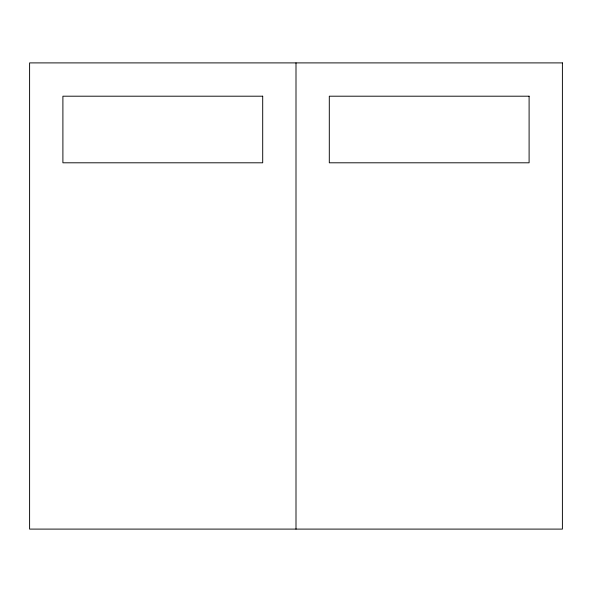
<?xml version="1.0" encoding="UTF-8"?>
<svg xmlns="http://www.w3.org/2000/svg" width="592" height="592" viewBox="0 0 592 592"><rect width="100%" height="100%" fill="white"/><g stroke="black" fill="none" stroke-linecap="round" stroke-linejoin="round"><path stroke-width="0.89" d="M296 62.9L296 529.1M562.4 62.9L29.6 62.9L29.6 529.1L562.4 529.1L562.4 62.9M262.7 96.2L62.9 96.2L62.9 162.8L262.7 162.8L262.7 96.2M529.1 96.2L329.3 96.2L329.3 162.8L529.1 162.8L529.1 96.2"/></g></svg>
